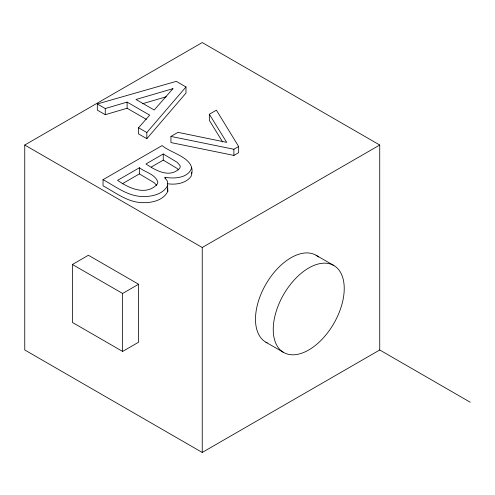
<?xml version="1.0" encoding="UTF-8"?>
<svg xmlns="http://www.w3.org/2000/svg" width="495" height="495" viewBox="0 0 495 495"><rect width="100%" height="100%" fill="white"/><g stroke="black" fill="none" stroke-linecap="round" stroke-linejoin="round"><path stroke-width="0.74" d="M191.683 167.675C188.638 178.169 174.215 178.936 165.157 177.297L164.841 177.482L167.502 181.349L167.793 191.361C163.245 200.704 151.278 203.055 141.749 202.641C127.178 202.047 115.341 192.431 103.034 185.829L103.034 179.679L162.1 145.579C172.068 154.131 197.387 157.886 191.082 176.356C185.798 183.596 175.614 184.981 167.291 183.713M167.793 185.21C163.245 194.56 151.278 196.905 141.749 196.49C127.178 195.896 115.341 186.281 103.034 179.679M97.317 103.962L105.256 108.541L127.11 102.106L149.682 115.137L138.538 127.76L138.538 133.904L146.823 138.693L146.823 132.542L185.978 86.947L176.3 81.359L97.317 103.962L97.317 110.113L105.256 114.692L127.11 108.257L146.365 119.369M146.823 138.693L185.978 93.091L185.978 86.947M24.75 145.023L202.238 42.551L379.733 145.023L379.733 349.977L202.238 452.449L24.75 349.977L24.75 145.023L202.238 247.5L379.733 145.023M170.942 136.422L178.002 132.344L226.716 142.374L209.342 114.252L216.402 110.175L238.658 146.52L238.658 152.67L233.9 155.418L170.942 142.572L170.942 136.422L233.9 149.267L238.658 146.52M139.411 167.749L117.593 180.341C128.521 188.119 146.347 196.385 157.28 184.09L157.843 182.104C155.35 174.184 145.351 172.378 139.411 167.749L139.411 173.894L122.222 183.818M163.251 153.982L145.957 163.969C155.455 170.379 169.903 178.714 179.772 168.17L180.248 166.821L179.951 165.41L177.018 162.205L163.251 153.982L163.251 160.133L151.278 167.044M72.419 264.485L88.395 255.259L138.594 284.241L138.594 342.212L122.624 351.438L72.419 322.449L72.419 264.485L122.624 293.467L138.594 284.241M142.647 103.696L166.283 96.76M138.538 127.76L146.823 132.542M163.251 160.133L177.018 168.356L178.485 169.958M316.088 255.259L333.834 265.506A50.199 28.982 -60 0 1 317.92 343.27A50.199 28.982 -60 0 1 274.447 318.174A50.199 28.982 -60 0 1 333.834 265.506M139.411 173.894L154.31 182.816L156.637 185.384M379.733 349.977L470.25 402.237M265.883 342.212L283.635 352.459M222.676 141.985L209.342 120.403L209.342 114.252M191.293 172.464L191.683 173.825M167.551 188.143L167.793 191.361M233.9 149.267L233.9 155.418M202.238 247.5L202.238 452.449M165.157 177.297L165.157 178.837M127.11 102.106L127.11 108.257M122.624 293.467L122.624 351.438M105.256 108.541L105.256 114.692M267.226 342.905A50.199 28.982 -60 0 1 266.551 283.109A50.199 28.982 -60 0 1 318.57 257.01M172.928 88.661L154.205 110.008L135.995 99.495L172.928 88.661"/></g></svg>
